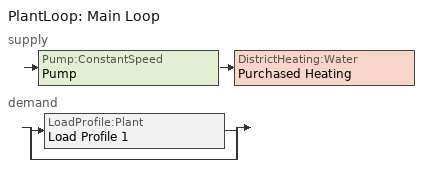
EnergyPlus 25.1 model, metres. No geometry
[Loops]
PlantLoop 'Main Loop'
 supply: Pump:ConstantSpeed 'Pump' > DistrictHeating:Water 'Purchased Heating'
 demand: split
  | LoadProfile:Plant 'Load Profile 1'
  | bypass
[Building]
Plant Load Profile Example: North Axis {deg}=0; Terrain=Suburbs; Loads Convergence Tolerance Value {W}=0.04; Temperature Convergence Tolerance Value {deltaC}=0.04; Solar Distribution=FullInteriorAndExterior; Maximum Number of Warmup Days=25; Minimum Number of Warmup Days=6
[Site:Location]
CHICAGO_IL_USA_WMO_725300: Latitude {deg}=42; Longitude {deg}=-87.88; Time Zone {hr}=-6; Elevation {m}=190
[SizingPeriod:DesignDay] Day of Month=21; Humidity Condition Type=Wetbulb; Barometric Pressure {Pa}=99063; Rain Indicator=No; Snow Indicator=No; Daylight Saving Time Indicator=No; Solar Model Indicator=ASHRAEClearSky
Name | Month | Day Type | Maximum Dry-Bulb Temperature {C} | Daily Dry-Bulb Temperature Range {deltaC} | Wetbulb or DewPoint at Maximum Dry-Bulb {C} | Wind Speed {m/s} | Wind Direction {deg} | Sky Clearness
CHICAGO Ann Clg 1% Condns DB=>MWB | 7 | SummerDesignDay | 31.5 | 10.7 | 23 | 5.3 | 230 | 1
CHICAGO Ann Htg 99% Condns DB | 1 | WinterDesignDay | -17.3 | 0 | -17.3 | 4.9 | 270 | 0
[PlantLoop]
Main Loop: Fluid Type=WATER; Plant Equipment Operation Scheme=Main Loop Operation; Maximum Loop Temperature {C}=100; Minimum Loop Temperature {C}=3; Maximum Loop Flow Rate {m3/s}=0.003; Minimum Loop Flow Rate {m3/s}=0; Plant Loop Volume {m3}=autocalculate; Load Distribution Scheme=OPTIMAL; Pressure Simulation Type=LoopFlowCorrection
[SetpointManager:Scheduled]
Main Loop Setpoint Manager: Control Variable=Temperature; Schedule=Main Loop Temp Sch; Setpoint Node or NodeList=Main Loop Setpoint Node List
[PlantEquipmentOperationSchemes]
Main Loop Operation: Control Scheme 1=Purchased Only; Control Scheme 1 Schedule=AlwaysOnSchedule
[PlantEquipmentOperation:HeatingLoad]
Purchased Only: Load Range 1 Lower Limit {W}=0; Load Range 1 Upper Limit {W}=10000000; Range 1 Equipment List=Heating Plant
[PlantEquipmentList]
Heating Plant: Purchased Heating
[Pump:ConstantSpeed]
Pump: Design Flow Rate {m3/s}=0.01; Design Pump Head {Pa}=55400; Design Power Consumption {W}=800; Motor Efficiency=0.9; Fraction of Motor Inefficiencies to Fluid Stream=1; Pump Control Type=Intermittent; Pump Flow Rate Schedule=AlwaysOnSchedule; Pump Curve=BGSeries60; Impeller Diameter {m}=0.10795; Rotational Speed {rev/min}=1750.02
[DistrictHeating:Water]
Purchased Heating: Nominal Capacity {W}=1000000
[LoadProfile:Plant]
Load Profile 1: Load Schedule=Load Profile 1 Load Schedule; Peak Flow Rate {m3/s}=0.002; Flow Rate Fraction Schedule=Load Profile 1 Flow Frac Schedule; Plant Loop Fluid Type=Water
[Curve:Quartic]
BGSeries60: Coefficient1 Constant=5.5656; Coefficient2 x=4.7634; Coefficient3 x**2=-88.843; Coefficient4 x**3=192.68; Coefficient5 x**4=-611.41; Minimum Value of x=0; Maximum Value of x=0.2412
[Schedule:Compact]
Main Loop Temp Sch: THROUGH: 12/31, FOR: AllDays, UNTIL: 24:00, 60
AlwaysOnSchedule; Load Profile 1 Flow Frac Schedule: THROUGH: 12/31, FOR: AllDays, UNTIL: 24:00, 1
Load Profile 1 Load Schedule: THROUGH: 12/31, FOR: AllDays, UNTIL: 4:00, 8000, UNTIL: 8:00, 6000, UNTIL: 9:00, 0, UNTIL: 12:00, 6000, UNTIL: 24:00, 10000
